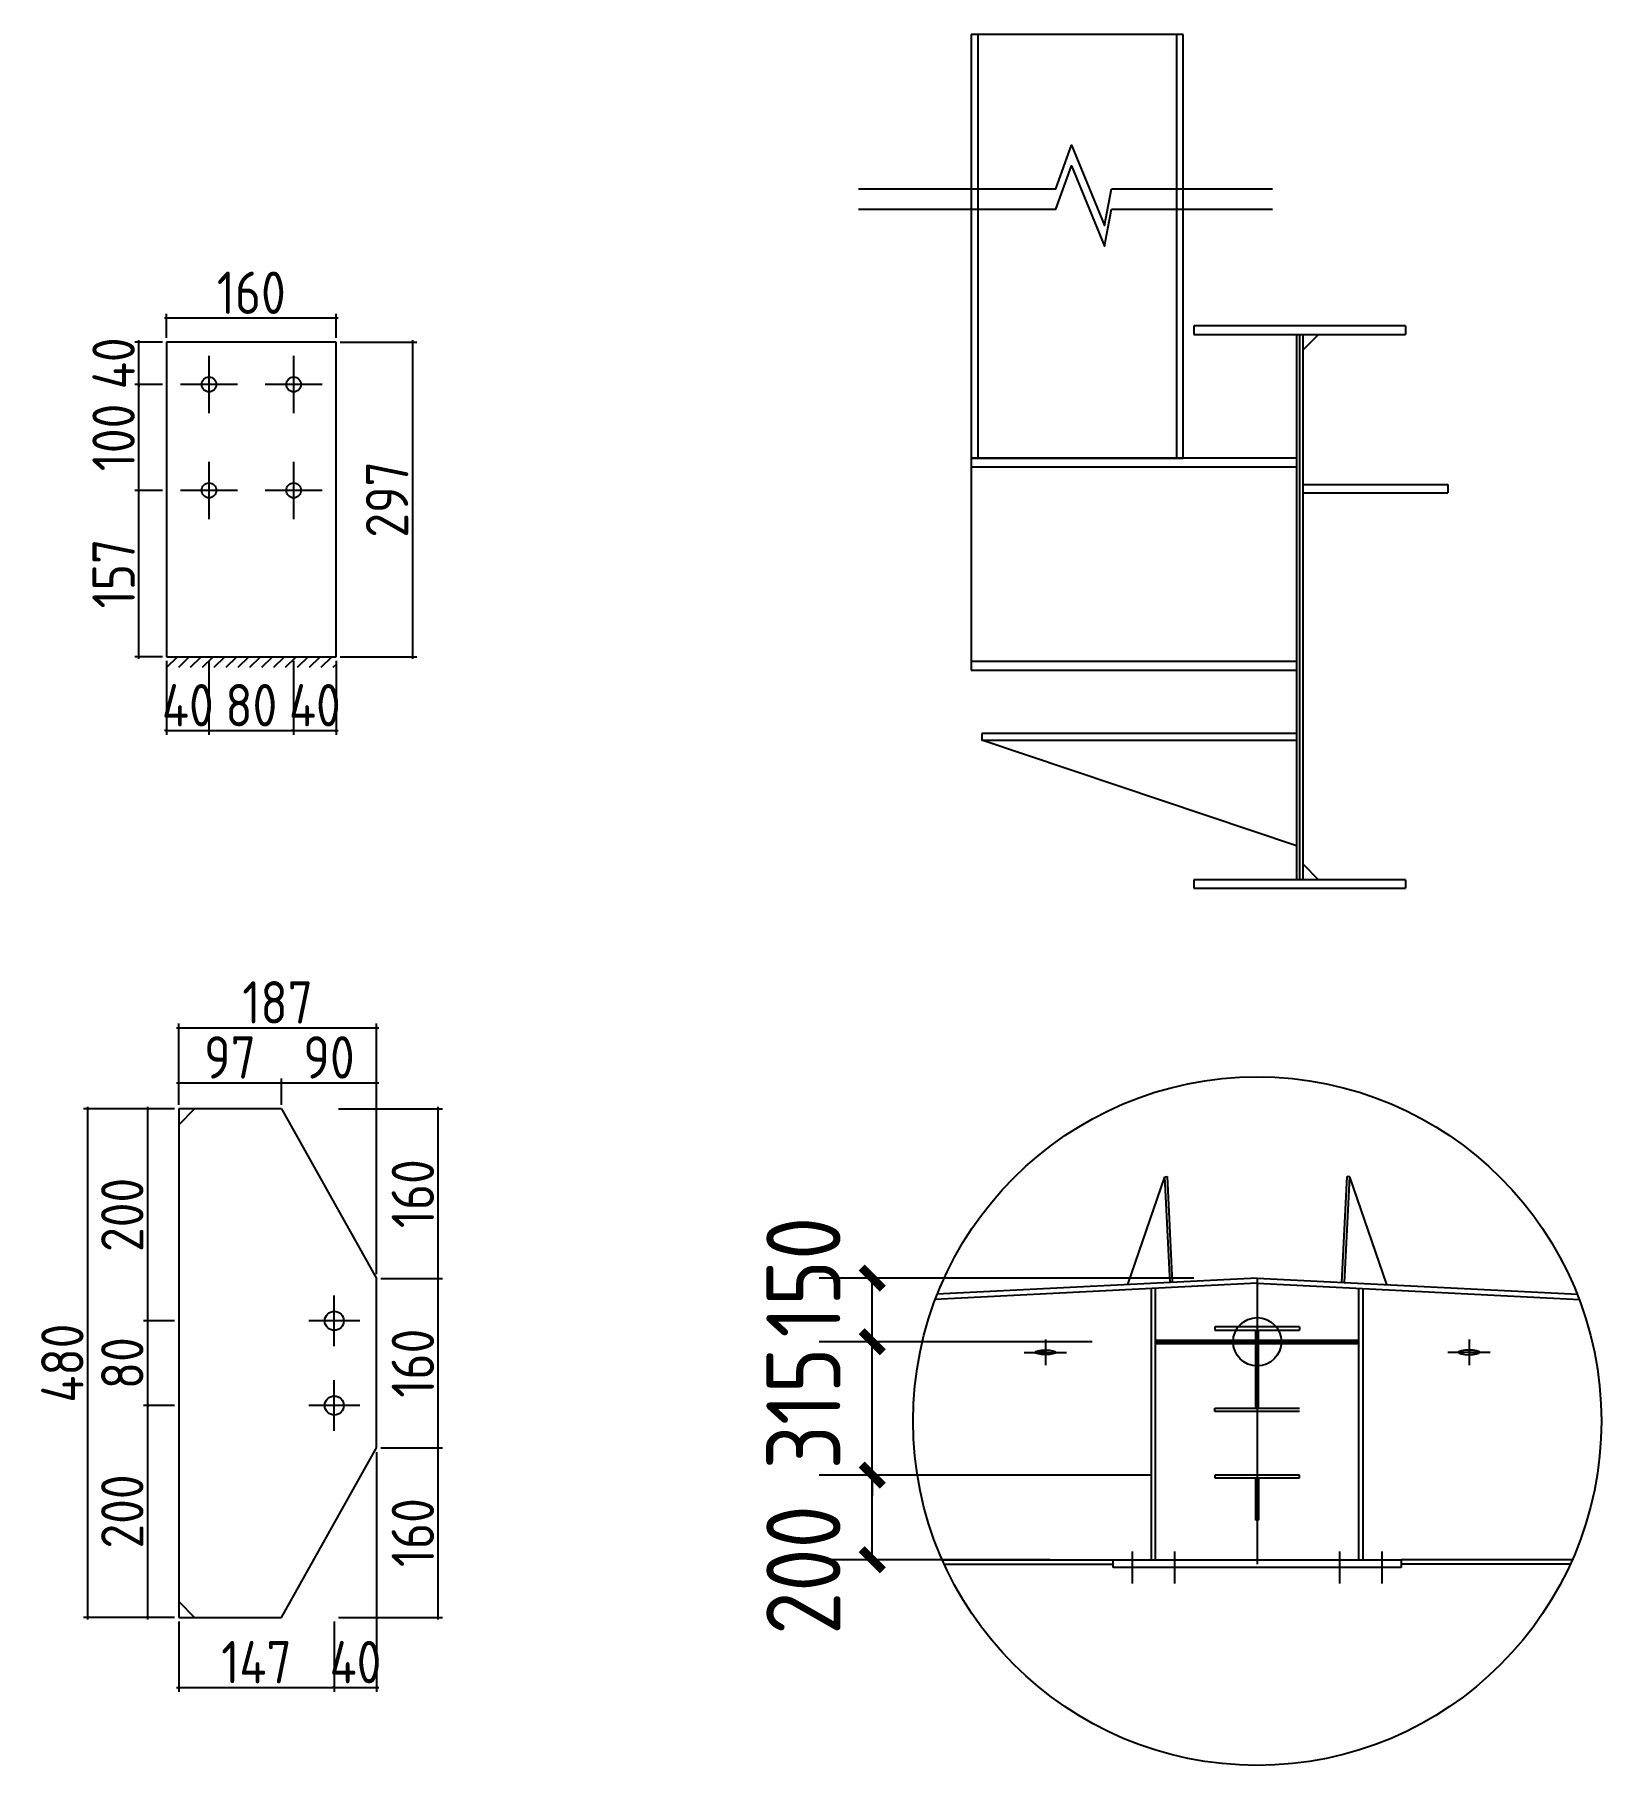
# Model space of a CAD drawing. Extents: x 102162 to 621267, y -39398 to 328893.
# Drawn here: x 451757 to 459156, y 297806 to 305977 of the extents above; entities that cross this region are included whole.
import ezdxf

# ---------------------------------------------------------------- set-up
doc = ezdxf.new("R2010")
doc.units = 0
doc.header["$LTSCALE"] = 1000
doc.header["$MEASUREMENT"] = 0
doc.styles.get("Standard").update_dxf_attribs({"font": 'gbenor.shx', "bigfont": 'gbcbig.shx'})
doc.dimstyles.get("Standard").update_dxf_attribs({"dimscale": 100, "dimtxt": 3.5, "dimasz": 1, "dimexe": 2.5, "dimexo": 3, "dimgap": 1.5, "dimtad": 1, "dimdec": 0, "dimzin": 0, "dimdsep": 46, "dimtxsty": 'Standard', "dimblk": 'ARCHTICK', "dimcen": 0.09, "dimadec": 0, "dimazin": 0, "dimtfac": 1, "dimtdec": 0, "dimtix": 1, "dimtmove": 2, "dimatfit": 3, "dimfxl": 1, "dimtolj": 1, "dimtzin": 0, "dimarcsym": 0})

# ---------------------------------------------------------------- blocks, each defined once
blk = doc.blocks.new('_ArchTick')
at = {"color": 0, "linetype": 'ByBlock', "const_width": 0.4}
blk.add_lwpolyline([(-0.5, -0.5), (0.5, 0.5)], dxfattribs=at)
blk = doc.blocks.new('*D1792')
at = {"color": 0, "lineweight": -2}
for p, q in [((452380.1, 303020), (452380.1, 302671)), ((452580.1, 303020), (452580.1, 302671)), ((452380.1, 302691), (452370.1, 302691)), ((452380.1, 302691), (452580.1, 302691)), ((452580.1, 302691), (452590.1, 302691))]:
    blk.add_line(p, q, dxfattribs=at)
at = {"layer": 'Defpoints', "color": 0}
for p in [(452380.1, 303040), (452580.1, 303040), (452580.1, 302691)]:
    blk.add_point(p, dxfattribs=at)
at = {"color": 0, "lineweight": -2, "xscale": 10, "yscale": 10, "zscale": 10}
blk.add_blockref('_ArchTick', (452380.1, 302691), dxfattribs=at)
at = {"color": 0, "lineweight": -2, "xscale": 10, "yscale": 10, "zscale": 10, "rotation": 180}
blk.add_blockref('_ArchTick', (452580.1, 302691), dxfattribs=at)
at = {"color": 0, "insert": (452480.1, 302811), "char_height": 200, "attachment_point": 5}
blk.add_mtext('\\A1;40', dxfattribs=at)
blk = doc.blocks.new('*D1751')
at = {"color": 0, "lineweight": -2}
for p, q in [((452580.1, 303020), (452580.1, 302671)), ((452980.1, 303020), (452980.1, 302671)), ((452570.1, 302691), (452990.1, 302691))]:
    blk.add_line(p, q, dxfattribs=at)
at = {"layer": 'Defpoints', "color": 0}
for p in [(452580.1, 303040), (452980.1, 303040), (452980.1, 302691)]:
    blk.add_point(p, dxfattribs=at)
at = {"color": 0, "lineweight": -2, "xscale": 10, "yscale": 10, "zscale": 10, "rotation": 180}
blk.add_blockref('_ArchTick', (452580.1, 302691), dxfattribs=at)
at = {"color": 0, "lineweight": -2, "xscale": 10, "yscale": 10, "zscale": 10}
blk.add_blockref('_ArchTick', (452980.1, 302691), dxfattribs=at)
at = {"color": 0, "insert": (452780.1, 302811), "char_height": 200, "attachment_point": 5}
blk.add_mtext('\\A1;80', dxfattribs=at)
blk = doc.blocks.new('*D1793')
at = {"color": 0, "lineweight": -2}
for p, q in [((452980.1, 303020), (452980.1, 302671)), ((453180.1, 303020), (453180.1, 302671)), ((452980.1, 302691), (452970.1, 302691)), ((452980.1, 302691), (453180.1, 302691)), ((453180.1, 302691), (453190.1, 302691))]:
    blk.add_line(p, q, dxfattribs=at)
at = {"layer": 'Defpoints', "color": 0}
for p in [(452980.1, 303040), (453180.1, 303040), (453180.1, 302691)]:
    blk.add_point(p, dxfattribs=at)
at = {"color": 0, "lineweight": -2, "xscale": 10, "yscale": 10, "zscale": 10}
blk.add_blockref('_ArchTick', (452980.1, 302691), dxfattribs=at)
at = {"color": 0, "lineweight": -2, "xscale": 10, "yscale": 10, "zscale": 10, "rotation": 180}
blk.add_blockref('_ArchTick', (453180.1, 302691), dxfattribs=at)
at = {"color": 0, "insert": (453080.1, 302811), "char_height": 200, "attachment_point": 5}
blk.add_mtext('\\A1;40', dxfattribs=at)
blk = doc.blocks.new('*D1752')
at = {"color": 0, "lineweight": -2}
for p, q in [((452360.1, 303825), (452229.7, 303825)), ((452249.7, 303030), (452249.7, 303835)), ((452360.1, 303040), (452229.7, 303040))]:
    blk.add_line(p, q, dxfattribs=at)
at = {"layer": 'Defpoints', "color": 0}
for p in [(452249.7, 303825), (452380.1, 303825), (452380.1, 303040)]:
    blk.add_point(p, dxfattribs=at)
at = {"color": 0, "lineweight": -2, "xscale": 10, "yscale": 10, "zscale": 10}
for p, rotation in [((452249.7, 303825), 90), ((452249.7, 303040), 270)]:
    blk.add_blockref('_ArchTick', p, dxfattribs=dict(at, rotation=rotation))
at = {"color": 0, "insert": (452129.7, 303432.5), "char_height": 200, "attachment_point": 5, "rotation": 90}
blk.add_mtext('\\A1;157', dxfattribs=at)
blk = doc.blocks.new('*D1753')
at = {"color": 0, "lineweight": -2}
for p, q in [((452360.1, 304325), (452229.7, 304325)), ((452249.7, 303815), (452249.7, 304335)), ((452360.1, 303825), (452229.7, 303825))]:
    blk.add_line(p, q, dxfattribs=at)
at = {"layer": 'Defpoints', "color": 0}
for p in [(452249.7, 304325), (452380.1, 304325), (452380.1, 303825)]:
    blk.add_point(p, dxfattribs=at)
at = {"color": 0, "lineweight": -2, "xscale": 10, "yscale": 10, "zscale": 10}
for p, rotation in [((452249.7, 304325), 90), ((452249.7, 303825), 270)]:
    blk.add_blockref('_ArchTick', p, dxfattribs=dict(at, rotation=rotation))
at = {"color": 0, "insert": (452129.7, 304075), "char_height": 200, "attachment_point": 5, "rotation": 90}
blk.add_mtext('\\A1;100', dxfattribs=at)
blk = doc.blocks.new('*D1794')
at = {"color": 0, "lineweight": -2}
for p, q in [((452360.1, 304525), (452229.7, 304525)), ((452249.7, 304525), (452249.7, 304535)), ((452249.7, 304325), (452249.7, 304525)), ((452360.1, 304325), (452229.7, 304325)), ((452249.7, 304325), (452249.7, 304315))]:
    blk.add_line(p, q, dxfattribs=at)
at = {"layer": 'Defpoints', "color": 0}
for p in [(452249.7, 304525), (452380.1, 304525), (452380.1, 304325)]:
    blk.add_point(p, dxfattribs=at)
at = {"color": 0, "lineweight": -2, "xscale": 10, "yscale": 10, "zscale": 10}
for p, rotation in [((452249.7, 304525), 270), ((452249.7, 304325), 90)]:
    blk.add_blockref('_ArchTick', p, dxfattribs=dict(at, rotation=rotation))
at = {"color": 0, "insert": (452129.7, 304425), "char_height": 200, "attachment_point": 5, "rotation": 90}
blk.add_mtext('\\A1;40', dxfattribs=at)
blk = doc.blocks.new('*D1795')
at = {"color": 0, "lineweight": -2}
for p, q in [((453190.1, 304638.1), (452370.1, 304638.1)), ((452380.1, 304545), (452380.1, 304658.1)), ((453180.1, 304545), (453180.1, 304658.1))]:
    blk.add_line(p, q, dxfattribs=at)
at = {"layer": 'Defpoints', "color": 0}
for p in [(452380.1, 304638.1), (452380.1, 304525), (453180.1, 304525)]:
    blk.add_point(p, dxfattribs=at)
at = {"color": 0, "lineweight": -2, "xscale": 10, "yscale": 10, "zscale": 10, "rotation": 180}
blk.add_blockref('_ArchTick', (452380.1, 304638.1), dxfattribs=at)
at = {"color": 0, "lineweight": -2, "xscale": 10, "yscale": 10, "zscale": 10}
blk.add_blockref('_ArchTick', (453180.1, 304638.1), dxfattribs=at)
at = {"color": 0, "insert": (452780.1, 304758.1), "char_height": 200, "attachment_point": 5}
blk.add_mtext('\\A1;160', dxfattribs=at)
blk = doc.blocks.new('*D1754')
at = {"color": 0, "lineweight": -2}
for p, q in [((453200.1, 304525), (453561.2, 304525)), ((453541.2, 304535), (453541.2, 303030)), ((453200.1, 303040), (453561.2, 303040))]:
    blk.add_line(p, q, dxfattribs=at)
at = {"layer": 'Defpoints', "color": 0}
for p in [(453180.1, 304525), (453180.1, 303040), (453541.2, 303040)]:
    blk.add_point(p, dxfattribs=at)
at = {"color": 0, "lineweight": -2, "xscale": 10, "yscale": 10, "zscale": 10}
for p, rotation in [((453541.2, 304525), 90), ((453541.2, 303040), 270)]:
    blk.add_blockref('_ArchTick', p, dxfattribs=dict(at, rotation=rotation))
at = {"color": 0, "insert": (453421.2, 303782.5), "char_height": 200, "attachment_point": 5, "rotation": 90}
blk.add_mtext('\\A1;297', dxfattribs=at)
blk = doc.blocks.new('*D1764')
at = {"color": 0, "lineweight": -2}
for p, q in [((452417.1, 299505), (452270.9, 299505)), ((452290.9, 298495), (452290.9, 299515)), ((452417.1, 298505), (452270.9, 298505))]:
    blk.add_line(p, q, dxfattribs=at)
at = {"layer": 'Defpoints', "color": 0}
for p in [(452290.9, 299505), (452437.1, 299505), (452437.1, 298505)]:
    blk.add_point(p, dxfattribs=at)
at = {"color": 0, "lineweight": -2, "xscale": 10, "yscale": 10, "zscale": 10}
for p, rotation in [((452290.9, 299505), 90), ((452290.9, 298505), 270)]:
    blk.add_blockref('_ArchTick', p, dxfattribs=dict(at, rotation=rotation))
at = {"color": 0, "insert": (452170.9, 299005), "char_height": 200, "attachment_point": 5, "rotation": 90}
blk.add_mtext('\\A1;200', dxfattribs=at)
blk = doc.blocks.new('*D1724')
at = {"color": 0, "lineweight": -2}
for p, q in [((452417.1, 299905), (452270.9, 299905)), ((452290.9, 299495), (452290.9, 299915)), ((452417.1, 299505), (452270.9, 299505))]:
    blk.add_line(p, q, dxfattribs=at)
at = {"layer": 'Defpoints', "color": 0}
for p in [(452290.9, 299905), (452437.1, 299905), (452437.1, 299505)]:
    blk.add_point(p, dxfattribs=at)
at = {"color": 0, "lineweight": -2, "xscale": 10, "yscale": 10, "zscale": 10}
for p, rotation in [((452290.9, 299905), 90), ((452290.9, 299505), 270)]:
    blk.add_blockref('_ArchTick', p, dxfattribs=dict(at, rotation=rotation))
at = {"color": 0, "insert": (452170.9, 299705), "char_height": 200, "attachment_point": 5, "rotation": 90}
blk.add_mtext('\\A1;80', dxfattribs=at)
blk = doc.blocks.new('*D1765')
at = {"color": 0, "lineweight": -2}
for p, q in [((452417.1, 300905), (452270.9, 300905)), ((452290.9, 299895), (452290.9, 300915)), ((452417.1, 299905), (452270.9, 299905))]:
    blk.add_line(p, q, dxfattribs=at)
at = {"layer": 'Defpoints', "color": 0}
for p in [(452290.9, 300905), (452437.1, 300905), (452437.1, 299905)]:
    blk.add_point(p, dxfattribs=at)
at = {"color": 0, "lineweight": -2, "xscale": 10, "yscale": 10, "zscale": 10}
for p, rotation in [((452290.9, 300905), 90), ((452290.9, 299905), 270)]:
    blk.add_blockref('_ArchTick', p, dxfattribs=dict(at, rotation=rotation))
at = {"color": 0, "insert": (452170.9, 300405), "char_height": 200, "attachment_point": 5, "rotation": 90}
blk.add_mtext('\\A1;200', dxfattribs=at)
blk = doc.blocks.new('*D1725')
at = {"color": 0, "lineweight": -2}
for p, q in [((453392.1, 299305), (453683.1, 299305)), ((453663.1, 298495), (453663.1, 299315)), ((453192.1, 298505), (453683.1, 298505))]:
    blk.add_line(p, q, dxfattribs=at)
at = {"layer": 'Defpoints', "color": 0}
for p in [(453372.1, 299305), (453663.1, 299305), (453172.1, 298505)]:
    blk.add_point(p, dxfattribs=at)
at = {"color": 0, "lineweight": -2, "xscale": 10, "yscale": 10, "zscale": 10}
for p, rotation in [((453663.1, 299305), 90), ((453663.1, 298505), 270)]:
    blk.add_blockref('_ArchTick', p, dxfattribs=dict(at, rotation=rotation))
at = {"color": 0, "insert": (453543.1, 298905), "char_height": 200, "attachment_point": 5, "rotation": 90}
blk.add_mtext('\\A1;160', dxfattribs=at)
blk = doc.blocks.new('*D1726')
at = {"color": 0, "lineweight": -2}
for p, q in [((453392.1, 300105), (453683.1, 300105)), ((453663.1, 299295), (453663.1, 300115)), ((453392.1, 299305), (453683.1, 299305))]:
    blk.add_line(p, q, dxfattribs=at)
at = {"layer": 'Defpoints', "color": 0}
for p in [(453372.1, 300105), (453663.1, 300105), (453372.1, 299305)]:
    blk.add_point(p, dxfattribs=at)
at = {"color": 0, "lineweight": -2, "xscale": 10, "yscale": 10, "zscale": 10}
for p, rotation in [((453663.1, 300105), 90), ((453663.1, 299305), 270)]:
    blk.add_blockref('_ArchTick', p, dxfattribs=dict(at, rotation=rotation))
at = {"color": 0, "insert": (453543.1, 299705), "char_height": 200, "attachment_point": 5, "rotation": 90}
blk.add_mtext('\\A1;160', dxfattribs=at)
blk = doc.blocks.new('*D1727')
at = {"color": 0, "lineweight": -2}
for p, q in [((453192.1, 300905), (453683.1, 300905)), ((453663.1, 300095), (453663.1, 300915)), ((453392.1, 300105), (453683.1, 300105))]:
    blk.add_line(p, q, dxfattribs=at)
at = {"layer": 'Defpoints', "color": 0}
for p in [(453172.1, 300905), (453663.1, 300905), (453372.1, 300105)]:
    blk.add_point(p, dxfattribs=at)
at = {"color": 0, "lineweight": -2, "xscale": 10, "yscale": 10, "zscale": 10}
for p, rotation in [((453663.1, 300905), 90), ((453663.1, 300105), 270)]:
    blk.add_blockref('_ArchTick', p, dxfattribs=dict(at, rotation=rotation))
at = {"color": 0, "insert": (453543.1, 300505), "char_height": 200, "attachment_point": 5, "rotation": 90}
blk.add_mtext('\\A1;160', dxfattribs=at)
blk = doc.blocks.new('*D1766')
at = {"color": 0, "lineweight": -2}
for p, q in [((452417.1, 300905), (451988, 300905)), ((452008, 298495), (452008, 300915)), ((452417.1, 298505), (451988, 298505))]:
    blk.add_line(p, q, dxfattribs=at)
at = {"layer": 'Defpoints', "color": 0}
for p in [(452008, 300905), (452437.1, 300905), (452437.1, 298505)]:
    blk.add_point(p, dxfattribs=at)
at = {"color": 0, "lineweight": -2, "xscale": 10, "yscale": 10, "zscale": 10}
for p, rotation in [((452008, 300905), 90), ((452008, 298505), 270)]:
    blk.add_blockref('_ArchTick', p, dxfattribs=dict(at, rotation=rotation))
at = {"color": 0, "insert": (451888, 299705), "char_height": 200, "attachment_point": 5, "rotation": 90}
blk.add_mtext('\\A1;480', dxfattribs=at)
blk = doc.blocks.new('*D1728')
at = {"color": 0, "lineweight": -2}
for p, q in [((452437.1, 298485), (452437.1, 298153.6)), ((453172.1, 298485), (453172.1, 298153.6)), ((452427.1, 298173.6), (453182.1, 298173.6))]:
    blk.add_line(p, q, dxfattribs=at)
at = {"layer": 'Defpoints', "color": 0}
for p in [(452437.1, 298505), (453172.1, 298505), (453172.1, 298173.6)]:
    blk.add_point(p, dxfattribs=at)
at = {"color": 0, "lineweight": -2, "xscale": 10, "yscale": 10, "zscale": 10, "rotation": 180}
blk.add_blockref('_ArchTick', (452437.1, 298173.6), dxfattribs=at)
at = {"color": 0, "lineweight": -2, "xscale": 10, "yscale": 10, "zscale": 10}
blk.add_blockref('_ArchTick', (453172.1, 298173.6), dxfattribs=at)
at = {"color": 0, "insert": (452804.6, 298293.6), "char_height": 200, "attachment_point": 5}
blk.add_mtext('\\A1;147', dxfattribs=at)
blk = doc.blocks.new('*D1729')
at = {"color": 0, "lineweight": -2}
for p, q in [((453372.1, 299285), (453372.1, 298153.6)), ((453172.1, 298485), (453172.1, 298153.6)), ((453172.1, 298173.6), (453162.1, 298173.6)), ((453172.1, 298173.6), (453372.1, 298173.6)), ((453372.1, 298173.6), (453382.1, 298173.6))]:
    blk.add_line(p, q, dxfattribs=at)
at = {"layer": 'Defpoints', "color": 0}
for p in [(453372.1, 299305), (453172.1, 298505), (453372.1, 298173.6)]:
    blk.add_point(p, dxfattribs=at)
at = {"color": 0, "lineweight": -2, "xscale": 10, "yscale": 10, "zscale": 10}
blk.add_blockref('_ArchTick', (453172.1, 298173.6), dxfattribs=at)
at = {"color": 0, "lineweight": -2, "xscale": 10, "yscale": 10, "zscale": 10, "rotation": 180}
blk.add_blockref('_ArchTick', (453372.1, 298173.6), dxfattribs=at)
at = {"color": 0, "insert": (453272.1, 298293.6), "char_height": 200, "attachment_point": 5}
blk.add_mtext('\\A1;40', dxfattribs=at)
blk = doc.blocks.new('*D1730')
at = {"color": 0, "lineweight": -2}
for p, q in [((452427.1, 301288.2), (453382.1, 301288.2)), ((452437.1, 300925), (452437.1, 301308.2)), ((453372.1, 300125), (453372.1, 301308.2))]:
    blk.add_line(p, q, dxfattribs=at)
at = {"layer": 'Defpoints', "color": 0}
for p in [(453372.1, 301288.2), (452437.1, 300905), (453372.1, 300105)]:
    blk.add_point(p, dxfattribs=at)
at = {"color": 0, "lineweight": -2, "xscale": 10, "yscale": 10, "zscale": 10, "rotation": 180}
blk.add_blockref('_ArchTick', (452437.1, 301288.2), dxfattribs=at)
at = {"color": 0, "lineweight": -2, "xscale": 10, "yscale": 10, "zscale": 10}
blk.add_blockref('_ArchTick', (453372.1, 301288.2), dxfattribs=at)
at = {"color": 0, "insert": (452904.6, 301408.2), "char_height": 200, "attachment_point": 5}
blk.add_mtext('\\A1;187', dxfattribs=at)
blk = doc.blocks.new('*D1767')
at = {"color": 0, "lineweight": -2}
for p, q in [((452427.1, 301028.4), (452932.1, 301028.4)), ((452437.1, 300925), (452437.1, 301048.4)), ((452922.1, 300925), (452922.1, 301048.4))]:
    blk.add_line(p, q, dxfattribs=at)
at = {"layer": 'Defpoints', "color": 0}
for p in [(452922.1, 301028.4), (452437.1, 300905), (452922.1, 300905)]:
    blk.add_point(p, dxfattribs=at)
at = {"color": 0, "lineweight": -2, "xscale": 10, "yscale": 10, "zscale": 10, "rotation": 180}
blk.add_blockref('_ArchTick', (452437.1, 301028.4), dxfattribs=at)
at = {"color": 0, "lineweight": -2, "xscale": 10, "yscale": 10, "zscale": 10}
blk.add_blockref('_ArchTick', (452922.1, 301028.4), dxfattribs=at)
at = {"color": 0, "insert": (452679.6, 301148.4), "char_height": 200, "attachment_point": 5}
blk.add_mtext('\\A1;97', dxfattribs=at)
blk = doc.blocks.new('*D1768')
at = {"color": 0, "lineweight": -2}
for p, q in [((452912.1, 301028.4), (453382.1, 301028.4)), ((452922.1, 300925), (452922.1, 301048.4)), ((453372.1, 300125), (453372.1, 301048.4))]:
    blk.add_line(p, q, dxfattribs=at)
at = {"layer": 'Defpoints', "color": 0}
for p in [(453372.1, 301028.4), (452922.1, 300905), (453372.1, 300105)]:
    blk.add_point(p, dxfattribs=at)
at = {"color": 0, "lineweight": -2, "xscale": 10, "yscale": 10, "zscale": 10, "rotation": 180}
blk.add_blockref('_ArchTick', (452922.1, 301028.4), dxfattribs=at)
at = {"color": 0, "lineweight": -2, "xscale": 10, "yscale": 10, "zscale": 10}
blk.add_blockref('_ArchTick', (453372.1, 301028.4), dxfattribs=at)
at = {"color": 0, "insert": (453147.1, 301148.4), "char_height": 200, "attachment_point": 5}
blk.add_mtext('\\A1;90', dxfattribs=at)
blk = doc.blocks.new('*D3619')
at = {"color": 3, "lineweight": -2}
for p, q in [((457030.5, 299176.4), (455462.3, 299176.4)), ((455712.3, 298776.4), (455712.3, 299176.4)), ((456550.5, 298776.4), (455462.3, 298776.4))]:
    blk.add_line(p, q, dxfattribs=at)
at = {"layer": 'Defpoints', "color": 0}
for p in [(455712.3, 299176.4), (457330.5, 299176.4), (456850.5, 298776.4)]:
    blk.add_point(p, dxfattribs=at)
at = {"color": 3, "lineweight": -2, "xscale": 100, "yscale": 100, "zscale": 100}
for p, rotation in [((455712.3, 299176.4), 90), ((455712.3, 298776.4), 270)]:
    blk.add_blockref('_ArchTick', p, dxfattribs=dict(at, rotation=rotation))
at = {"color": 0, "insert": (455387.3, 298728.5), "char_height": 350, "attachment_point": 5, "rotation": 90}
blk.add_mtext('\\A1;200', dxfattribs=at)
blk = doc.blocks.new('*D3620')
at = {"color": 3, "lineweight": -2}
for p, q in [((455712.3, 299806.1), (455712.3, 299906.1)), ((456750.5, 299806.1), (455462.3, 299806.1)), ((455712.3, 299176.4), (455712.3, 299806.1)), ((457030.5, 299176.4), (455462.3, 299176.4)), ((455712.3, 299176.4), (455712.3, 299076.4))]:
    blk.add_line(p, q, dxfattribs=at)
at = {"layer": 'Defpoints', "color": 0}
for p in [(455712.3, 299806.1), (457050.5, 299806.1), (457330.5, 299176.4)]:
    blk.add_point(p, dxfattribs=at)
at = {"color": 3, "lineweight": -2, "xscale": 100, "yscale": 100, "zscale": 100}
for p, rotation in [((455712.3, 299806.1), 270), ((455712.3, 299176.4), 90)]:
    blk.add_blockref('_ArchTick', p, dxfattribs=dict(at, rotation=rotation))
at = {"color": 0, "insert": (455387.3, 299491.3), "char_height": 350, "attachment_point": 5, "rotation": 90}
blk.add_mtext('\\A1;315', dxfattribs=at)
blk = doc.blocks.new('*D3621')
at = {"color": 3, "lineweight": -2}
for p, q in [((457230.5, 300106.4), (455462.3, 300106.4)), ((455712.3, 299806.1), (455712.3, 300106.4)), ((456750.5, 299806.1), (455462.3, 299806.1))]:
    blk.add_line(p, q, dxfattribs=at)
at = {"layer": 'Defpoints', "color": 0}
for p in [(455712.3, 300106.4), (457530.5, 300106.4), (457050.5, 299806.1)]:
    blk.add_point(p, dxfattribs=at)
at = {"color": 3, "lineweight": -2, "xscale": 100, "yscale": 100, "zscale": 100}
for p, rotation in [((455712.3, 300106.4), 90), ((455712.3, 299806.1), 270)]:
    blk.add_blockref('_ArchTick', p, dxfattribs=dict(at, rotation=rotation))
at = {"color": 0, "insert": (455387.3, 300111.1), "char_height": 350, "attachment_point": 5, "rotation": 90}
blk.add_mtext('\\A1;150', dxfattribs=at)

msp = doc.modelspace()

# ---------------------------------------------------------------- hatches: boundary and pattern name
h = msp.add_hatch()
h.set_pattern_fill('ANSI31', color=256, scale=25, style=0)
h.set_pattern_definition([(45, (-760737.41, -185028.85), (-28.0633004, 28.0633004), [])])
h.paths.add_polyline_path([(453180.1, 303040), (452380.1, 303040), (452380.1, 302990), (453180.1, 302990)])

# ---------------------------------------------------------------- linework, layer by layer
for p, q in [((457180.3, 305976.7), (456180.3, 305976.7)), ((456180.3, 305976.7), (456180.3, 303976.7)), ((456210.3, 305976.7), (456210.3, 303976.7)), ((457150.3, 303976.7), (457150.3, 305976.7)), ((457180.3, 303976.7), (457180.3, 305976.7)), ((456842.4, 305249.4), (457603.3, 305249.4)), ((456842.4, 305152), (457603.3, 305152)), ((458230.3, 304601.7), (457230.3, 304601.7)), ((457230.3, 304601.7), (457230.3, 304561.7)), ((458230.3, 304601.7), (458230.3, 304561.7)), ((457230.3, 304561.7), (457745.3, 304561.7)), ((457715.3, 304561.7), (457715.3, 303976.7)), ((456180.3, 303976.7), (456180.3, 303936.7)), ((456180.3, 303976.7), (457180.3, 303976.7)), ((456180.3, 303016.7), (456180.3, 302976.7)), ((457715.3, 302976.7), (457715.3, 302676.7)), ((457745.3, 301986.7), (457230.3, 301986.7)), ((457230.3, 301986.7), (457230.3, 301946.7)), ((458230.3, 301986.7), (458230.3, 301946.7)), ((457230.3, 301946.7), (458230.3, 301946.7)), ((452922.1, 300905), (453372.1, 300105)), ((457530.5, 300106.4), (456017.4, 300030.8)), ((457530.5, 300106.4), (459043.7, 300030.8)), ((457530.5, 300082.4), (456007.9, 300006.3)), ((457530.5, 300082.4), (459053.1, 300006.3)), ((456430.5, 299756.1), (456630.5, 299756.1)), ((456530.5, 299756.1), (456480.5, 299756.1)), ((458630.5, 299756.1), (458430.5, 299756.1)), ((458530.5, 299756.1), (458580.5, 299756.1)), ((452922.1, 298505), (453372.1, 299305)), ((456040.3, 298777.1), (456850.5, 298776.4)), ((456049.3, 298756.9), (456850.5, 298756.7)), ((459020.7, 298777.1), (458210.5, 298776.4)), ((459011.7, 298756.9), (458210.5, 298756.7))]:
    msp.add_line(p, q)
at = {"color": 2}
for p, q in [((453180.1, 304525), (452380.1, 304525)), ((452380.1, 304525), (452380.1, 303040)), ((453180.1, 303040), (453180.1, 304525)), ((457715.3, 304561.7), (457715.3, 301986.7)), ((457730.3, 304561.7), (457730.3, 301986.7)), ((457745.3, 304561.7), (457745.3, 301986.7)), ((457745.3, 304561.7), (458230.3, 304561.7)), ((457820.3, 304561.7), (457745.3, 304486.7)), ((452580.1, 304460), (452580.1, 304190)), ((452980.1, 304460), (452980.1, 304190)), ((452715.1, 304325), (452445.1, 304325)), ((453115.1, 304325), (452845.1, 304325)), ((452580.1, 303960), (452580.1, 303690)), ((452980.1, 303960), (452980.1, 303690)), ((452715.1, 303825), (452445.1, 303825)), ((453115.1, 303825), (452845.1, 303825)), ((457745.3, 303853.1), (458430.3, 303853.1)), ((457745.3, 303813.1), (458430.3, 303813.1)), ((458430.3, 303853.1), (458430.3, 303813.1)), ((452380.1, 303040), (453180.1, 303040)), ((457715.3, 302676.7), (456230.3, 302676.7)), ((456230.3, 302676.7), (456230.3, 302646.7)), ((456230.3, 302646.7), (457715.3, 302646.7)), ((457715.3, 302146.7), (456230.3, 302646.7)), ((457715.3, 302646.7), (457715.3, 302146.7)), ((457745.3, 302061.7), (457820.3, 301986.7)), ((458230.3, 301986.7), (457745.3, 301986.7)), ((452437.1, 300905), (452437.1, 298505)), ((452922.1, 300905), (452437.1, 300905)), ((452512.1, 300905), (452437.1, 300830)), ((456919.3, 300075.9), (457094.1, 300585.2)), ((457094.1, 300585.2), (457106, 300585.8)), ((457119, 300085.9), (457094.1, 300585.2)), ((457131, 300086.5), (457106, 300585.8)), ((457930, 300086.5), (457955, 300585.8)), ((457942, 300085.9), (457967, 300585.2)), ((457967, 300585.2), (457955, 300585.8)), ((458141.7, 300075.9), (457967, 300585.2)), ((453372.1, 299305), (453372.1, 300105)), ((457530.5, 300106.4), (457530.5, 298756.4)), ((453172.1, 299785), (453172.1, 300025)), ((457030.5, 298776.4), (457030.5, 300057.4)), ((457050.5, 298776.4), (457050.5, 300057.4)), ((458010.5, 298776.4), (458010.5, 300058.4)), ((458030.5, 298776.4), (458030.5, 300057.4)), ((453292.1, 299905), (453052.1, 299905)), ((456530.5, 299817.1), (456530.5, 299695.1)), ((457050.5, 299814.1), (458010.5, 299814.1)), ((457050.5, 299798.1), (458010.5, 299798.1)), ((458530.5, 299817.1), (458530.5, 299695.1)), ((453172.1, 299385), (453172.1, 299625)), ((453292.1, 299505), (453052.1, 299505)), ((457530.5, 299176.4), (457330.5, 299176.4)), ((457330.5, 299176.4), (457330.5, 299164.4)), ((457330.5, 299164.4), (457730.5, 299164.4)), ((457524.5, 298964.4), (457524.5, 299164.4)), ((457524.5, 299164.4), (457536.5, 299164.4)), ((457730.5, 299176.4), (457530.5, 299176.4)), ((457530.5, 299176.4), (457530.5, 298964.4)), ((457536.5, 299164.4), (457536.5, 298964.4)), ((457730.5, 299164.4), (457730.5, 299176.4)), ((457530.5, 298964.4), (457524.5, 298964.4)), ((457536.5, 298964.4), (457530.5, 298964.4)), ((456940.5, 298816.4), (456940.5, 298664.4)), ((457140.5, 298816.4), (457140.5, 298664.4)), ((457920.5, 298664.4), (457920.5, 298815.4)), ((458120.5, 298664.4), (458120.5, 298815.4)), ((456850.5, 298740.4), (456850.5, 298776.4)), ((456850.5, 298776.4), (458210.5, 298776.4)), ((457530.5, 298740.4), (456850.5, 298740.4)), ((458210.5, 298740.4), (457530.5, 298740.4)), ((458210.5, 298776.4), (458210.5, 298740.4)), ((452437.1, 298580), (452512.1, 298505)), ((452437.1, 298505), (452922.1, 298505))]:
    msp.add_line(p, q, dxfattribs=at)
at = {"color": 4}
for p, q in [((457715.3, 303976.7), (456180.3, 303976.7)), ((456180.3, 303936.7), (457715.3, 303936.7)), ((456180.3, 303936.7), (456180.3, 303016.7)), ((457715.3, 303936.7), (457715.3, 303016.7)), ((457715.3, 303016.7), (456180.3, 303016.7)), ((456180.3, 302976.7), (457715.3, 302976.7)), ((457530.5, 299876.4), (457330.5, 299876.4)), ((457330.5, 299876.4), (457330.5, 299860.4)), ((457330.5, 299860.4), (457730.5, 299860.4)), ((457524.5, 299492.4), (457524.5, 299860.4)), ((457730.5, 299876.4), (457530.5, 299876.4)), ((457730.5, 299876.4), (457530.5, 299876.4)), ((457730.5, 299876.4), (457530.5, 299876.4)), ((457536.5, 299492.4), (457536.5, 299860.4)), ((457730.3, 299876.4), (457730.3, 299860.4)), ((457530.5, 299806.1), (457050.5, 299806.1)), ((457330.5, 299476.4), (457330.5, 299492.4)), ((457330.5, 299492.4), (457730.5, 299492.4)), ((457530.5, 299476.4), (457330.5, 299476.4)), ((457730.5, 299476.4), (457530.5, 299476.4))]:
    msp.add_line(p, q, dxfattribs=at)
at = {"color": 1}
msp.add_line((457050.5, 299806.1), (458010.5, 299806.1), dxfattribs=at)
for points in [[(455647.5, 305249.4), (456578.8, 305249.4), (456653.3, 305454.2), (456808.6, 305075.7), (456842.4, 305249.4)], [(455647.5, 305152), (456578.8, 305152), (456653.3, 305356.8), (456808.6, 304978.2), (456842.4, 305152)]]:
    msp.add_lwpolyline(points)
at = {"color": 2}
for centre, radius in [((452580.1, 304325), 35), ((452980.1, 304325), 35), ((452580.1, 303825), 35), ((452980.1, 303825), 35), ((453172.1, 299905), 45), ((453172.1, 299505), 45)]:
    msp.add_circle(centre, radius, dxfattribs=at)
for centre, radius in [((457530.5, 299431.4), 1625.2), ((457530.5, 299806.1), 114)]:
    msp.add_circle(centre, radius)
msp.add_ellipse((456530.5, 299756.1), major_axis=(50, 0), ratio=0.22)
at = {"extrusion": (0, 0, -1)}
msp.add_ellipse((458530.5, 299756.1), major_axis=(-50, 0), ratio=0.22, dxfattribs=at)

# ---------------------------------------------------------------- dimensions: what is measured, and where the dimension line sits
at = {"color": 4}
for p1, p2, distance, picture, middle in [((453180.1, 304525), (452380.1, 304525), -113, '*D1795', (452780.1, 304758.1)), ((453180.1, 304525), (453180.1, 303040), 361.1, '*D1754', (453421.2, 303782.5)), ((452437.1, 298505), (452437.1, 300905), 429.1, '*D1766', (451888, 299705))]:
    dim = msp.add_aligned_dim(p1=p1, p2=p2, distance=distance, dimstyle='Standard', override={"dimtxt": 2, "dimasz": 0.1, "dimexe": 0.2, "dimexo": 0.2, "dimgap": 0.2, "dimlfac": 0.2, "dimdle": 0.1}, dxfattribs=at)
    dim.commit()
    dim.dimension.update_dxf_attribs({"geometry": picture, "text_midpoint": middle})
for base, p1, p2, picture, middle in [((452249.7, 304525), (452380.1, 304325), (452380.1, 304525), '*D1794', (452129.7, 304425)), ((452249.7, 304325), (452380.1, 303825), (452380.1, 304325), '*D1753', (452129.7, 304075)), ((452249.7, 303825), (452380.1, 303040), (452380.1, 303825), '*D1752', (452129.7, 303432.5)), ((452290.9, 300905), (452437.1, 299905), (452437.1, 300905), '*D1765', (452170.9, 300405)), ((453663.1, 300905), (453372.1, 300105), (453172.1, 300905), '*D1727', (453543.1, 300505)), ((453663.1, 300105), (453372.1, 299305), (453372.1, 300105), '*D1726', (453543.1, 299705)), ((452290.9, 299905), (452437.1, 299505), (452437.1, 299905), '*D1724', (452170.9, 299705)), ((452290.9, 299505), (452437.1, 298505), (452437.1, 299505), '*D1764', (452170.9, 299005)), ((453663.1, 299305), (453172.1, 298505), (453372.1, 299305), '*D1725', (453543.1, 298905))]:
    dim = msp.add_linear_dim(base=base, p1=p1, p2=p2, angle=90, dimstyle='Standard', override={"dimtxt": 2, "dimasz": 0.1, "dimexe": 0.2, "dimexo": 0.2, "dimgap": 0.2, "dimlfac": 0.2, "dimdle": 0.1}, dxfattribs=at)
    dim.commit()
    dim.dimension.update_dxf_attribs({"geometry": picture, "text_midpoint": middle})
for base, p1, p2, picture, middle in [((452580.1, 302691), (452380.1, 303040), (452580.1, 303040), '*D1792', (452480.1, 302811)), ((452980.1, 302691), (452580.1, 303040), (452980.1, 303040), '*D1751', (452780.1, 302811)), ((453180.1, 302691), (452980.1, 303040), (453180.1, 303040), '*D1793', (453080.1, 302811)), ((453372.1, 301288.2), (452437.1, 300905), (453372.1, 300105), '*D1730', (452904.6, 301408.2)), ((452922.1, 301028.4), (452437.1, 300905), (452922.1, 300905), '*D1767', (452679.6, 301148.4)), ((453372.1, 301028.4), (452922.1, 300905), (453372.1, 300105), '*D1768', (453147.1, 301148.4)), ((453372.1, 298173.6), (453172.1, 298505), (453372.1, 299305), '*D1729', (453272.1, 298293.6)), ((453172.1, 298173.6), (452437.1, 298505), (453172.1, 298505), '*D1728', (452804.6, 298293.6))]:
    dim = msp.add_linear_dim(base=base, p1=p1, p2=p2, dimstyle='Standard', override={"dimtxt": 2, "dimasz": 0.1, "dimexe": 0.2, "dimexo": 0.2, "dimgap": 0.2, "dimlfac": 0.2, "dimdle": 0.1}, dxfattribs=at)
    dim.commit()
    dim.dimension.update_dxf_attribs({"geometry": picture, "text_midpoint": middle})
for base, p1, p2, picture, middle in [((455712.3, 300106.4), (457050.5, 299806.1), (457530.5, 300106.4), '*D3621', (455387.3, 300111.1)), ((455712.3, 299176.4), (456850.5, 298776.4), (457330.5, 299176.4), '*D3619', (455387.3, 298728.5))]:
    dim = msp.add_linear_dim(base=base, p1=p1, p2=p2, angle=90, dimstyle='Standard', override={"dimlfac": 0.5, "dimclrd": 3, "dimclre": 3})
    dim.commit()
    dim.dimension.update_dxf_attribs({"geometry": picture, "text_midpoint": middle, "dimtype": 160})
dim = msp.add_linear_dim(base=(455712.3, 299806.1), p1=(457330.5, 299176.4), p2=(457050.5, 299806.1), angle=90, dimstyle='Standard', override={"dimlfac": 0.5, "dimclrd": 3, "dimclre": 3})
dim.commit()
dim.dimension.update_dxf_attribs({"geometry": '*D3620', "text_midpoint": (455387.3, 299491.3)})

doc.saveas('drawing.dxf')
